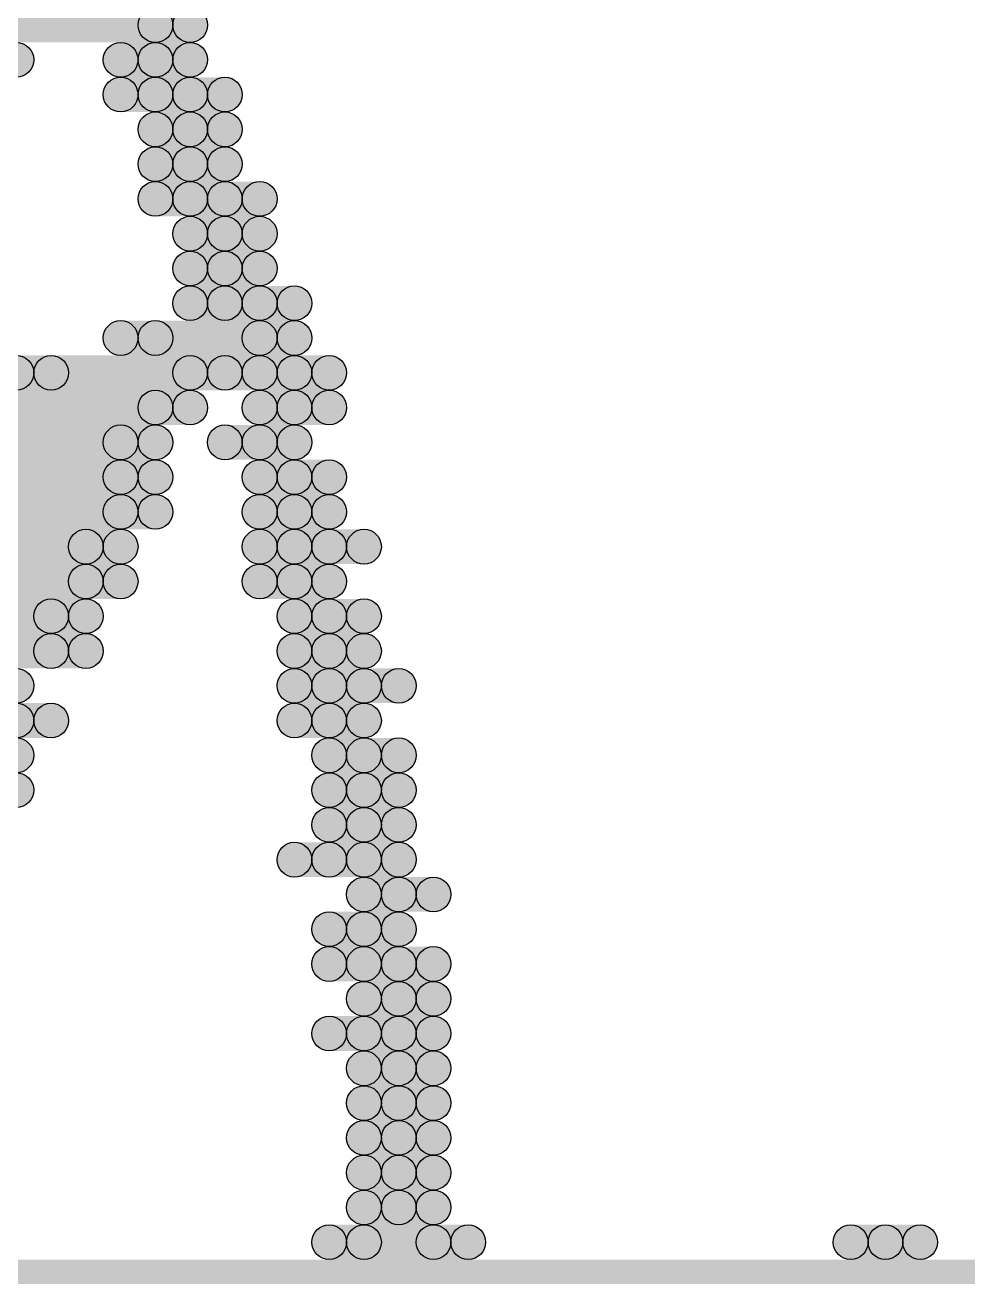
# Model space of a CAD drawing. Header units: millimetres. Extents: x 0 to 137, y 0 to 37.
# Drawn here: x 132.493 to 133.182, y 5.766 to 6.68 of the extents above; entities that cross this region are included whole.
import ezdxf

# ---------------------------------------------------------------- set-up
doc = ezdxf.new("R2010")
doc.units = ezdxf.units.MM
doc.layers.add('TopLayer', color=1, linetype='Continuous')
doc.layers.add('TopSolder', color=216, linetype='Continuous')

msp = doc.modelspace()

# ---------------------------------------------------------------- hatches: boundary and pattern name
at = {"layer": 'TopLayer'}
for points in [[(132.2832, 6.6675), (132.2832, 6.6929), (132.6134, 6.6929), (132.6134, 6.6675)], [(132.588, 6.6421), (132.588, 6.6675), (132.6134, 6.6675), (132.6134, 6.6421)], [(132.588, 6.6167), (132.588, 6.6421), (132.6388, 6.6421), (132.6388, 6.6167)], [(132.6134, 6.5913), (132.6134, 6.6167), (132.6388, 6.6167), (132.6388, 6.5913)], [(132.6134, 6.5659), (132.6134, 6.5913), (132.6388, 6.5913), (132.6388, 6.5659)], [(132.6134, 6.5405), (132.6134, 6.5659), (132.6642, 6.5659), (132.6642, 6.5405)], [(132.6388, 6.5151), (132.6388, 6.5405), (132.6642, 6.5405), (132.6642, 6.5151)], [(132.6388, 6.4897), (132.6388, 6.5151), (132.6642, 6.5151), (132.6642, 6.4897)], [(132.6388, 6.4643), (132.6388, 6.4897), (132.6896, 6.4897), (132.6896, 6.4643)], [(132.588, 6.4389), (132.588, 6.4643), (132.6896, 6.4643), (132.6896, 6.4389)], [(132.5118, 6.4135), (132.5118, 6.4389), (132.6388, 6.4389), (132.6388, 6.4135)], [(132.6642, 6.4135), (132.6642, 6.4389), (132.715, 6.4389), (132.715, 6.4135)], [(132.4102, 6.3881), (132.4102, 6.4135), (132.6134, 6.4135), (132.6134, 6.3881)], [(132.6896, 6.3881), (132.6896, 6.4135), (132.715, 6.4135), (132.715, 6.3881)], [(132.3848, 6.3627), (132.3848, 6.3881), (132.588, 6.3881), (132.588, 6.3627)], [(132.6642, 6.3627), (132.6642, 6.3881), (132.6896, 6.3881), (132.6896, 6.3627)], [(132.2578, 6.3373), (132.2578, 6.3627), (132.588, 6.3627), (132.588, 6.3373)], [(132.6896, 6.3373), (132.6896, 6.3627), (132.715, 6.3627), (132.715, 6.3373)], [(132.08, 6.3119), (132.08, 6.3373), (132.588, 6.3373), (132.588, 6.3119)], [(132.6896, 6.3119), (132.6896, 6.3373), (132.715, 6.3373), (132.715, 6.3119)], [(130.81, 6.2865), (130.81, 6.3119), (132.5626, 6.3119), (132.5626, 6.2865)], [(132.6896, 6.2865), (132.6896, 6.3119), (132.7404, 6.3119), (132.7404, 6.2865)], [(132.4356, 6.2611), (132.4356, 6.2865), (132.5626, 6.2865), (132.5626, 6.2611)], [(132.6896, 6.2611), (132.6896, 6.2865), (132.715, 6.2865), (132.715, 6.2611)], [(131.572, 6.2357), (131.572, 6.2611), (132.5372, 6.2611), (132.5372, 6.2357)], [(132.715, 6.2357), (132.715, 6.2611), (132.7404, 6.2611), (132.7404, 6.2357)], [(132.2832, 6.2103), (132.2832, 6.2357), (132.5372, 6.2357), (132.5372, 6.2103)], [(132.715, 6.2103), (132.715, 6.2357), (132.7404, 6.2357), (132.7404, 6.2103)], [(132.715, 6.1849), (132.715, 6.2103), (132.7658, 6.2103), (132.7658, 6.1849)], [(132.4356, 6.1595), (132.4356, 6.1849), (132.5118, 6.1849), (132.5118, 6.1595)], [(132.715, 6.1595), (132.715, 6.1849), (132.7404, 6.1849), (132.7404, 6.1595)], [(132.7404, 6.1341), (132.7404, 6.1595), (132.7658, 6.1595), (132.7658, 6.1341)], [(132.7404, 6.1087), (132.7404, 6.1341), (132.7658, 6.1341), (132.7658, 6.1087)], [(132.7404, 6.0833), (132.7404, 6.1087), (132.7658, 6.1087), (132.7658, 6.0833)], [(132.715, 6.0579), (132.715, 6.0833), (132.7658, 6.0833), (132.7658, 6.0579)], [(132.7658, 6.0325), (132.7658, 6.0579), (132.7912, 6.0579), (132.7912, 6.0325)], [(132.7404, 6.0071), (132.7404, 6.0325), (132.7658, 6.0325), (132.7658, 6.0071)], [(132.7404, 5.9817), (132.7404, 6.0071), (132.7912, 6.0071), (132.7912, 5.9817)], [(132.7658, 5.9563), (132.7658, 5.9817), (132.7912, 5.9817), (132.7912, 5.9563)], [(132.7404, 5.9309), (132.7404, 5.9563), (132.7912, 5.9563), (132.7912, 5.9309)], [(132.7658, 5.9055), (132.7658, 5.9309), (132.7912, 5.9309), (132.7912, 5.9055)], [(132.7658, 5.8801), (132.7658, 5.9055), (132.7912, 5.9055), (132.7912, 5.8801)], [(132.7658, 5.8547), (132.7658, 5.8801), (132.7912, 5.8801), (132.7912, 5.8547)], [(132.7658, 5.8293), (132.7658, 5.8547), (132.7912, 5.8547), (132.7912, 5.8293)], [(132.7658, 5.8039), (132.7658, 5.8293), (132.7912, 5.8293), (132.7912, 5.8039)], [(132.7404, 5.7785), (132.7404, 5.8039), (132.8166, 5.8039), (132.8166, 5.7785)], [(133.1214, 5.7785), (133.1214, 5.8039), (133.1468, 5.8039), (133.1468, 5.7785)], [(131.7498, 5.7531), (131.7498, 5.7785), (133.731, 5.7785), (133.731, 5.7531)]]:
    msp.add_hatch(color=1, dxfattribs=at).paths.add_polyline_path(points)
h = msp.add_hatch(color=1, dxfattribs=at)
edge = h.paths.add_edge_path()
edge.add_arc((132.6134, 6.6802), 0.0127, 0, 360)
h = msp.add_hatch(color=1, dxfattribs=at)
edge = h.paths.add_edge_path()
edge.add_arc((132.4864, 6.6548), 0.0127, 0, 360)
h = msp.add_hatch(color=1, dxfattribs=at)
edge = h.paths.add_edge_path()
edge.add_arc((132.588, 6.6548), 0.0127, 0, 360)
h = msp.add_hatch(color=1, dxfattribs=at)
edge = h.paths.add_edge_path()
edge.add_arc((132.6134, 6.6548), 0.0127, 0, 360)
h = msp.add_hatch(color=1, dxfattribs=at)
edge = h.paths.add_edge_path()
edge.add_arc((132.588, 6.6294), 0.0127, 0, 360)
h = msp.add_hatch(color=1, dxfattribs=at)
edge = h.paths.add_edge_path()
edge.add_arc((132.6388, 6.6294), 0.0127, 0, 360)
h = msp.add_hatch(color=1, dxfattribs=at)
edge = h.paths.add_edge_path()
edge.add_arc((132.6134, 6.604), 0.0127, 0, 360)
h = msp.add_hatch(color=1, dxfattribs=at)
edge = h.paths.add_edge_path()
edge.add_arc((132.6388, 6.604), 0.0127, 0, 360)
h = msp.add_hatch(color=1, dxfattribs=at)
edge = h.paths.add_edge_path()
edge.add_arc((132.6134, 6.5786), 0.0127, 0, 360)
h = msp.add_hatch(color=1, dxfattribs=at)
edge = h.paths.add_edge_path()
edge.add_arc((132.6388, 6.5786), 0.0127, 0, 360)
h = msp.add_hatch(color=1, dxfattribs=at)
edge = h.paths.add_edge_path()
edge.add_arc((132.6134, 6.5532), 0.0127, 0, 360)
h = msp.add_hatch(color=1, dxfattribs=at)
edge = h.paths.add_edge_path()
edge.add_arc((132.6642, 6.5532), 0.0127, 0, 360)
h = msp.add_hatch(color=1, dxfattribs=at)
edge = h.paths.add_edge_path()
edge.add_arc((132.6388, 6.5278), 0.0127, 0, 360)
h = msp.add_hatch(color=1, dxfattribs=at)
edge = h.paths.add_edge_path()
edge.add_arc((132.6642, 6.5278), 0.0127, 0, 360)
h = msp.add_hatch(color=1, dxfattribs=at)
edge = h.paths.add_edge_path()
edge.add_arc((132.6388, 6.5024), 0.0127, 0, 360)
h = msp.add_hatch(color=1, dxfattribs=at)
edge = h.paths.add_edge_path()
edge.add_arc((132.6642, 6.5024), 0.0127, 0, 360)
h = msp.add_hatch(color=1, dxfattribs=at)
edge = h.paths.add_edge_path()
edge.add_arc((132.6388, 6.477), 0.0127, 0, 360)
h = msp.add_hatch(color=1, dxfattribs=at)
edge = h.paths.add_edge_path()
edge.add_arc((132.6896, 6.477), 0.0127, 0, 360)
h = msp.add_hatch(color=1, dxfattribs=at)
edge = h.paths.add_edge_path()
edge.add_arc((132.588, 6.4516), 0.0127, 0, 360)
h = msp.add_hatch(color=1, dxfattribs=at)
edge = h.paths.add_edge_path()
edge.add_arc((132.6896, 6.4516), 0.0127, 0, 360)
h = msp.add_hatch(color=1, dxfattribs=at)
edge = h.paths.add_edge_path()
edge.add_arc((132.5118, 6.4262), 0.0127, 0, 360)
h = msp.add_hatch(color=1, dxfattribs=at)
edge = h.paths.add_edge_path()
edge.add_arc((132.6388, 6.4262), 0.0127, 0, 360)
h = msp.add_hatch(color=1, dxfattribs=at)
edge = h.paths.add_edge_path()
edge.add_arc((132.6642, 6.4262), 0.0127, 0, 360)
h = msp.add_hatch(color=1, dxfattribs=at)
edge = h.paths.add_edge_path()
edge.add_arc((132.715, 6.4262), 0.0127, 0, 360)
h = msp.add_hatch(color=1, dxfattribs=at)
edge = h.paths.add_edge_path()
edge.add_arc((132.6134, 6.4008), 0.0127, 0, 360)
h = msp.add_hatch(color=1, dxfattribs=at)
edge = h.paths.add_edge_path()
edge.add_arc((132.6896, 6.4008), 0.0127, 0, 360)
h = msp.add_hatch(color=1, dxfattribs=at)
edge = h.paths.add_edge_path()
edge.add_arc((132.715, 6.4008), 0.0127, 0, 360)
h = msp.add_hatch(color=1, dxfattribs=at)
edge = h.paths.add_edge_path()
edge.add_arc((132.588, 6.3754), 0.0127, 0, 360)
h = msp.add_hatch(color=1, dxfattribs=at)
edge = h.paths.add_edge_path()
edge.add_arc((132.6642, 6.3754), 0.0127, 0, 360)
h = msp.add_hatch(color=1, dxfattribs=at)
edge = h.paths.add_edge_path()
edge.add_arc((132.6896, 6.3754), 0.0127, 0, 360)
h = msp.add_hatch(color=1, dxfattribs=at)
edge = h.paths.add_edge_path()
edge.add_arc((132.588, 6.35), 0.0127, 0, 360)
h = msp.add_hatch(color=1, dxfattribs=at)
edge = h.paths.add_edge_path()
edge.add_arc((132.6896, 6.35), 0.0127, 0, 360)
h = msp.add_hatch(color=1, dxfattribs=at)
edge = h.paths.add_edge_path()
edge.add_arc((132.715, 6.35), 0.0127, 0, 360)
h = msp.add_hatch(color=1, dxfattribs=at)
edge = h.paths.add_edge_path()
edge.add_arc((132.588, 6.3246), 0.0127, 0, 360)
h = msp.add_hatch(color=1, dxfattribs=at)
edge = h.paths.add_edge_path()
edge.add_arc((132.6896, 6.3246), 0.0127, 0, 360)
h = msp.add_hatch(color=1, dxfattribs=at)
edge = h.paths.add_edge_path()
edge.add_arc((132.715, 6.3246), 0.0127, 0, 360)
h = msp.add_hatch(color=1, dxfattribs=at)
edge = h.paths.add_edge_path()
edge.add_arc((132.5626, 6.2992), 0.0127, 0, 360)
h = msp.add_hatch(color=1, dxfattribs=at)
edge = h.paths.add_edge_path()
edge.add_arc((132.6896, 6.2992), 0.0127, 0, 360)
h = msp.add_hatch(color=1, dxfattribs=at)
edge = h.paths.add_edge_path()
edge.add_arc((132.7404, 6.2992), 0.0127, 0, 360)
h = msp.add_hatch(color=1, dxfattribs=at)
edge = h.paths.add_edge_path()
edge.add_arc((132.5626, 6.2738), 0.0127, 0, 360)
h = msp.add_hatch(color=1, dxfattribs=at)
edge = h.paths.add_edge_path()
edge.add_arc((132.6896, 6.2738), 0.0127, 0, 360)
h = msp.add_hatch(color=1, dxfattribs=at)
edge = h.paths.add_edge_path()
edge.add_arc((132.715, 6.2738), 0.0127, 0, 360)
h = msp.add_hatch(color=1, dxfattribs=at)
edge = h.paths.add_edge_path()
edge.add_arc((132.5372, 6.2484), 0.0127, 0, 360)
h = msp.add_hatch(color=1, dxfattribs=at)
edge = h.paths.add_edge_path()
edge.add_arc((132.715, 6.2484), 0.0127, 0, 360)
h = msp.add_hatch(color=1, dxfattribs=at)
edge = h.paths.add_edge_path()
edge.add_arc((132.7404, 6.2484), 0.0127, 0, 360)
h = msp.add_hatch(color=1, dxfattribs=at)
edge = h.paths.add_edge_path()
edge.add_arc((132.5372, 6.223), 0.0127, 0, 360)
h = msp.add_hatch(color=1, dxfattribs=at)
edge = h.paths.add_edge_path()
edge.add_arc((132.715, 6.223), 0.0127, 0, 360)
h = msp.add_hatch(color=1, dxfattribs=at)
edge = h.paths.add_edge_path()
edge.add_arc((132.7404, 6.223), 0.0127, 0, 360)
h = msp.add_hatch(color=1, dxfattribs=at)
edge = h.paths.add_edge_path()
edge.add_arc((132.4864, 6.1976), 0.0127, 0, 360)
h = msp.add_hatch(color=1, dxfattribs=at)
edge = h.paths.add_edge_path()
edge.add_arc((132.715, 6.1976), 0.0127, 0, 360)
h = msp.add_hatch(color=1, dxfattribs=at)
edge = h.paths.add_edge_path()
edge.add_arc((132.7658, 6.1976), 0.0127, 0, 360)
h = msp.add_hatch(color=1, dxfattribs=at)
edge = h.paths.add_edge_path()
edge.add_arc((132.5118, 6.1722), 0.0127, 0, 360)
h = msp.add_hatch(color=1, dxfattribs=at)
edge = h.paths.add_edge_path()
edge.add_arc((132.715, 6.1722), 0.0127, 0, 360)
h = msp.add_hatch(color=1, dxfattribs=at)
edge = h.paths.add_edge_path()
edge.add_arc((132.7404, 6.1722), 0.0127, 0, 360)
h = msp.add_hatch(color=1, dxfattribs=at)
edge = h.paths.add_edge_path()
edge.add_arc((132.4864, 6.1468), 0.0127, 0, 360)
h = msp.add_hatch(color=1, dxfattribs=at)
edge = h.paths.add_edge_path()
edge.add_arc((132.7404, 6.1468), 0.0127, 0, 360)
h = msp.add_hatch(color=1, dxfattribs=at)
edge = h.paths.add_edge_path()
edge.add_arc((132.7658, 6.1468), 0.0127, 0, 360)
h = msp.add_hatch(color=1, dxfattribs=at)
edge = h.paths.add_edge_path()
edge.add_arc((132.4864, 6.1214), 0.0127, 0, 360)
h = msp.add_hatch(color=1, dxfattribs=at)
edge = h.paths.add_edge_path()
edge.add_arc((132.7404, 6.1214), 0.0127, 0, 360)
h = msp.add_hatch(color=1, dxfattribs=at)
edge = h.paths.add_edge_path()
edge.add_arc((132.7658, 6.1214), 0.0127, 0, 360)
h = msp.add_hatch(color=1, dxfattribs=at)
edge = h.paths.add_edge_path()
edge.add_arc((132.7404, 6.096), 0.0127, 0, 360)
h = msp.add_hatch(color=1, dxfattribs=at)
edge = h.paths.add_edge_path()
edge.add_arc((132.7658, 6.096), 0.0127, 0, 360)
h = msp.add_hatch(color=1, dxfattribs=at)
edge = h.paths.add_edge_path()
edge.add_arc((132.715, 6.0706), 0.0127, 0, 360)
h = msp.add_hatch(color=1, dxfattribs=at)
edge = h.paths.add_edge_path()
edge.add_arc((132.7658, 6.0706), 0.0127, 0, 360)
h = msp.add_hatch(color=1, dxfattribs=at)
edge = h.paths.add_edge_path()
edge.add_arc((132.7658, 6.0452), 0.0127, 0, 360)
h = msp.add_hatch(color=1, dxfattribs=at)
edge = h.paths.add_edge_path()
edge.add_arc((132.7912, 6.0452), 0.0127, 0, 360)
h = msp.add_hatch(color=1, dxfattribs=at)
edge = h.paths.add_edge_path()
edge.add_arc((132.7404, 6.0198), 0.0127, 0, 360)
h = msp.add_hatch(color=1, dxfattribs=at)
edge = h.paths.add_edge_path()
edge.add_arc((132.7658, 6.0198), 0.0127, 0, 360)
h = msp.add_hatch(color=1, dxfattribs=at)
edge = h.paths.add_edge_path()
edge.add_arc((132.7404, 5.9944), 0.0127, 0, 360)
h = msp.add_hatch(color=1, dxfattribs=at)
edge = h.paths.add_edge_path()
edge.add_arc((132.7912, 5.9944), 0.0127, 0, 360)
h = msp.add_hatch(color=1, dxfattribs=at)
edge = h.paths.add_edge_path()
edge.add_arc((132.7658, 5.969), 0.0127, 0, 360)
h = msp.add_hatch(color=1, dxfattribs=at)
edge = h.paths.add_edge_path()
edge.add_arc((132.7912, 5.969), 0.0127, 0, 360)
h = msp.add_hatch(color=1, dxfattribs=at)
edge = h.paths.add_edge_path()
edge.add_arc((132.7404, 5.9436), 0.0127, 0, 360)
h = msp.add_hatch(color=1, dxfattribs=at)
edge = h.paths.add_edge_path()
edge.add_arc((132.7912, 5.9436), 0.0127, 0, 360)
h = msp.add_hatch(color=1, dxfattribs=at)
edge = h.paths.add_edge_path()
edge.add_arc((132.7658, 5.9182), 0.0127, 0, 360)
h = msp.add_hatch(color=1, dxfattribs=at)
edge = h.paths.add_edge_path()
edge.add_arc((132.7912, 5.9182), 0.0127, 0, 360)
h = msp.add_hatch(color=1, dxfattribs=at)
edge = h.paths.add_edge_path()
edge.add_arc((132.7658, 5.8928), 0.0127, 0, 360)
h = msp.add_hatch(color=1, dxfattribs=at)
edge = h.paths.add_edge_path()
edge.add_arc((132.7912, 5.8928), 0.0127, 0, 360)
h = msp.add_hatch(color=1, dxfattribs=at)
edge = h.paths.add_edge_path()
edge.add_arc((132.7658, 5.8674), 0.0127, 0, 360)
h = msp.add_hatch(color=1, dxfattribs=at)
edge = h.paths.add_edge_path()
edge.add_arc((132.7912, 5.8674), 0.0127, 0, 360)
h = msp.add_hatch(color=1, dxfattribs=at)
edge = h.paths.add_edge_path()
edge.add_arc((132.7658, 5.842), 0.0127, 0, 360)
h = msp.add_hatch(color=1, dxfattribs=at)
edge = h.paths.add_edge_path()
edge.add_arc((132.7912, 5.842), 0.0127, 0, 360)
h = msp.add_hatch(color=1, dxfattribs=at)
edge = h.paths.add_edge_path()
edge.add_arc((132.7658, 5.8166), 0.0127, 0, 360)
h = msp.add_hatch(color=1, dxfattribs=at)
edge = h.paths.add_edge_path()
edge.add_arc((132.7912, 5.8166), 0.0127, 0, 360)
h = msp.add_hatch(color=1, dxfattribs=at)
edge = h.paths.add_edge_path()
edge.add_arc((132.7404, 5.7912), 0.0127, 0, 360)
h = msp.add_hatch(color=1, dxfattribs=at)
edge = h.paths.add_edge_path()
edge.add_arc((132.8166, 5.7912), 0.0127, 0, 360)
h = msp.add_hatch(color=1, dxfattribs=at)
edge = h.paths.add_edge_path()
edge.add_arc((133.1214, 5.7912), 0.0127, 0, 360)
h = msp.add_hatch(color=1, dxfattribs=at)
edge = h.paths.add_edge_path()
edge.add_arc((133.1468, 5.7912), 0.0127, 0, 360)
at = {"layer": 'TopSolder'}
for points in [[(132.2578, 6.6675), (132.2578, 6.6929), (132.588, 6.6929), (132.588, 6.6675)], [(132.5626, 6.6421), (132.5626, 6.6675), (132.588, 6.6675), (132.588, 6.6421)], [(132.5626, 6.6167), (132.5626, 6.6421), (132.6134, 6.6421), (132.6134, 6.6167)], [(132.588, 6.5913), (132.588, 6.6167), (132.6134, 6.6167), (132.6134, 6.5913)], [(132.588, 6.5659), (132.588, 6.5913), (132.6134, 6.5913), (132.6134, 6.5659)], [(132.588, 6.5405), (132.588, 6.5659), (132.6388, 6.5659), (132.6388, 6.5405)], [(132.6134, 6.5151), (132.6134, 6.5405), (132.6388, 6.5405), (132.6388, 6.5151)], [(132.6134, 6.4897), (132.6134, 6.5151), (132.6388, 6.5151), (132.6388, 6.4897)], [(132.6134, 6.4643), (132.6134, 6.4897), (132.6642, 6.4897), (132.6642, 6.4643)], [(132.5626, 6.4389), (132.5626, 6.4643), (132.6642, 6.4643), (132.6642, 6.4389)], [(132.4864, 6.4135), (132.4864, 6.4389), (132.6134, 6.4389), (132.6134, 6.4135)], [(132.6388, 6.4135), (132.6388, 6.4389), (132.6896, 6.4389), (132.6896, 6.4135)], [(132.3848, 6.3881), (132.3848, 6.4135), (132.588, 6.4135), (132.588, 6.3881)], [(132.6642, 6.3881), (132.6642, 6.4135), (132.6896, 6.4135), (132.6896, 6.3881)], [(132.3594, 6.3627), (132.3594, 6.3881), (132.5626, 6.3881), (132.5626, 6.3627)], [(132.6388, 6.3627), (132.6388, 6.3881), (132.6642, 6.3881), (132.6642, 6.3627)], [(132.2324, 6.3373), (132.2324, 6.3627), (132.5626, 6.3627), (132.5626, 6.3373)], [(132.6642, 6.3373), (132.6642, 6.3627), (132.6896, 6.3627), (132.6896, 6.3373)], [(132.0546, 6.3119), (132.0546, 6.3373), (132.5626, 6.3373), (132.5626, 6.3119)], [(132.6642, 6.3119), (132.6642, 6.3373), (132.6896, 6.3373), (132.6896, 6.3119)], [(130.7846, 6.2865), (130.7846, 6.3119), (132.5372, 6.3119), (132.5372, 6.2865)], [(132.6642, 6.2865), (132.6642, 6.3119), (132.715, 6.3119), (132.715, 6.2865)], [(132.4102, 6.2611), (132.4102, 6.2865), (132.5372, 6.2865), (132.5372, 6.2611)], [(132.6642, 6.2611), (132.6642, 6.2865), (132.6896, 6.2865), (132.6896, 6.2611)], [(131.5466, 6.2357), (131.5466, 6.2611), (132.5118, 6.2611), (132.5118, 6.2357)], [(132.6896, 6.2357), (132.6896, 6.2611), (132.715, 6.2611), (132.715, 6.2357)], [(132.2578, 6.2103), (132.2578, 6.2357), (132.5118, 6.2357), (132.5118, 6.2103)], [(132.6896, 6.2103), (132.6896, 6.2357), (132.715, 6.2357), (132.715, 6.2103)], [(132.6896, 6.1849), (132.6896, 6.2103), (132.7404, 6.2103), (132.7404, 6.1849)], [(132.6896, 6.1595), (132.6896, 6.1849), (132.715, 6.1849), (132.715, 6.1595)], [(132.715, 6.1341), (132.715, 6.1595), (132.7404, 6.1595), (132.7404, 6.1341)], [(132.715, 6.1087), (132.715, 6.1341), (132.7404, 6.1341), (132.7404, 6.1087)], [(132.715, 6.0833), (132.715, 6.1087), (132.7404, 6.1087), (132.7404, 6.0833)], [(132.6896, 6.0579), (132.6896, 6.0833), (132.7404, 6.0833), (132.7404, 6.0579)], [(132.7404, 6.0325), (132.7404, 6.0579), (132.7658, 6.0579), (132.7658, 6.0325)], [(132.715, 6.0071), (132.715, 6.0325), (132.7404, 6.0325), (132.7404, 6.0071)], [(132.715, 5.9817), (132.715, 6.0071), (132.7658, 6.0071), (132.7658, 5.9817)], [(132.7404, 5.9563), (132.7404, 5.9817), (132.7658, 5.9817), (132.7658, 5.9563)], [(132.715, 5.9309), (132.715, 5.9563), (132.7658, 5.9563), (132.7658, 5.9309)], [(132.7404, 5.9055), (132.7404, 5.9309), (132.7658, 5.9309), (132.7658, 5.9055)], [(132.7404, 5.8801), (132.7404, 5.9055), (132.7658, 5.9055), (132.7658, 5.8801)], [(132.7404, 5.8547), (132.7404, 5.8801), (132.7658, 5.8801), (132.7658, 5.8547)], [(132.7404, 5.8293), (132.7404, 5.8547), (132.7658, 5.8547), (132.7658, 5.8293)], [(132.7404, 5.8039), (132.7404, 5.8293), (132.7658, 5.8293), (132.7658, 5.8039)], [(132.715, 5.7785), (132.715, 5.8039), (132.7912, 5.8039), (132.7912, 5.7785)], [(133.096, 5.7785), (133.096, 5.8039), (133.1214, 5.8039), (133.1214, 5.7785)], [(131.7244, 5.7531), (131.7244, 5.7785), (133.7056, 5.7785), (133.7056, 5.7531)]]:
    msp.add_hatch(color=216, dxfattribs=at).paths.add_polyline_path(points)
h = msp.add_hatch(color=216, dxfattribs=at)
edge = h.paths.add_edge_path()
edge.add_arc((132.588, 6.6802), 0.0127, 0, 360)
h = msp.add_hatch(color=216, dxfattribs=at)
edge = h.paths.add_edge_path()
edge.add_arc((132.5626, 6.6548), 0.0127, 0, 360)
h = msp.add_hatch(color=216, dxfattribs=at)
edge = h.paths.add_edge_path()
edge.add_arc((132.588, 6.6548), 0.0127, 0, 360)
h = msp.add_hatch(color=216, dxfattribs=at)
edge = h.paths.add_edge_path()
edge.add_arc((132.5626, 6.6294), 0.0127, 0, 360)
h = msp.add_hatch(color=216, dxfattribs=at)
edge = h.paths.add_edge_path()
edge.add_arc((132.6134, 6.6294), 0.0127, 0, 360)
h = msp.add_hatch(color=216, dxfattribs=at)
edge = h.paths.add_edge_path()
edge.add_arc((132.588, 6.604), 0.0127, 0, 360)
h = msp.add_hatch(color=216, dxfattribs=at)
edge = h.paths.add_edge_path()
edge.add_arc((132.6134, 6.604), 0.0127, 0, 360)
h = msp.add_hatch(color=216, dxfattribs=at)
edge = h.paths.add_edge_path()
edge.add_arc((132.588, 6.5786), 0.0127, 0, 360)
h = msp.add_hatch(color=216, dxfattribs=at)
edge = h.paths.add_edge_path()
edge.add_arc((132.6134, 6.5786), 0.0127, 0, 360)
h = msp.add_hatch(color=216, dxfattribs=at)
edge = h.paths.add_edge_path()
edge.add_arc((132.588, 6.5532), 0.0127, 0, 360)
h = msp.add_hatch(color=216, dxfattribs=at)
edge = h.paths.add_edge_path()
edge.add_arc((132.6388, 6.5532), 0.0127, 0, 360)
h = msp.add_hatch(color=216, dxfattribs=at)
edge = h.paths.add_edge_path()
edge.add_arc((132.6134, 6.5278), 0.0127, 0, 360)
h = msp.add_hatch(color=216, dxfattribs=at)
edge = h.paths.add_edge_path()
edge.add_arc((132.6388, 6.5278), 0.0127, 0, 360)
h = msp.add_hatch(color=216, dxfattribs=at)
edge = h.paths.add_edge_path()
edge.add_arc((132.6134, 6.5024), 0.0127, 0, 360)
h = msp.add_hatch(color=216, dxfattribs=at)
edge = h.paths.add_edge_path()
edge.add_arc((132.6388, 6.5024), 0.0127, 0, 360)
h = msp.add_hatch(color=216, dxfattribs=at)
edge = h.paths.add_edge_path()
edge.add_arc((132.6134, 6.477), 0.0127, 0, 360)
h = msp.add_hatch(color=216, dxfattribs=at)
edge = h.paths.add_edge_path()
edge.add_arc((132.6642, 6.477), 0.0127, 0, 360)
h = msp.add_hatch(color=216, dxfattribs=at)
edge = h.paths.add_edge_path()
edge.add_arc((132.5626, 6.4516), 0.0127, 0, 360)
h = msp.add_hatch(color=216, dxfattribs=at)
edge = h.paths.add_edge_path()
edge.add_arc((132.6642, 6.4516), 0.0127, 0, 360)
h = msp.add_hatch(color=216, dxfattribs=at)
edge = h.paths.add_edge_path()
edge.add_arc((132.4864, 6.4262), 0.0127, 0, 360)
h = msp.add_hatch(color=216, dxfattribs=at)
edge = h.paths.add_edge_path()
edge.add_arc((132.6134, 6.4262), 0.0127, 0, 360)
h = msp.add_hatch(color=216, dxfattribs=at)
edge = h.paths.add_edge_path()
edge.add_arc((132.6388, 6.4262), 0.0127, 0, 360)
h = msp.add_hatch(color=216, dxfattribs=at)
edge = h.paths.add_edge_path()
edge.add_arc((132.6896, 6.4262), 0.0127, 0, 360)
h = msp.add_hatch(color=216, dxfattribs=at)
edge = h.paths.add_edge_path()
edge.add_arc((132.588, 6.4008), 0.0127, 0, 360)
h = msp.add_hatch(color=216, dxfattribs=at)
edge = h.paths.add_edge_path()
edge.add_arc((132.6642, 6.4008), 0.0127, 0, 360)
h = msp.add_hatch(color=216, dxfattribs=at)
edge = h.paths.add_edge_path()
edge.add_arc((132.6896, 6.4008), 0.0127, 0, 360)
h = msp.add_hatch(color=216, dxfattribs=at)
edge = h.paths.add_edge_path()
edge.add_arc((132.5626, 6.3754), 0.0127, 0, 360)
h = msp.add_hatch(color=216, dxfattribs=at)
edge = h.paths.add_edge_path()
edge.add_arc((132.6388, 6.3754), 0.0127, 0, 360)
h = msp.add_hatch(color=216, dxfattribs=at)
edge = h.paths.add_edge_path()
edge.add_arc((132.6642, 6.3754), 0.0127, 0, 360)
h = msp.add_hatch(color=216, dxfattribs=at)
edge = h.paths.add_edge_path()
edge.add_arc((132.5626, 6.35), 0.0127, 0, 360)
h = msp.add_hatch(color=216, dxfattribs=at)
edge = h.paths.add_edge_path()
edge.add_arc((132.6642, 6.35), 0.0127, 0, 360)
h = msp.add_hatch(color=216, dxfattribs=at)
edge = h.paths.add_edge_path()
edge.add_arc((132.6896, 6.35), 0.0127, 0, 360)
h = msp.add_hatch(color=216, dxfattribs=at)
edge = h.paths.add_edge_path()
edge.add_arc((132.5626, 6.3246), 0.0127, 0, 360)
h = msp.add_hatch(color=216, dxfattribs=at)
edge = h.paths.add_edge_path()
edge.add_arc((132.6642, 6.3246), 0.0127, 0, 360)
h = msp.add_hatch(color=216, dxfattribs=at)
edge = h.paths.add_edge_path()
edge.add_arc((132.6896, 6.3246), 0.0127, 0, 360)
h = msp.add_hatch(color=216, dxfattribs=at)
edge = h.paths.add_edge_path()
edge.add_arc((132.5372, 6.2992), 0.0127, 0, 360)
h = msp.add_hatch(color=216, dxfattribs=at)
edge = h.paths.add_edge_path()
edge.add_arc((132.6642, 6.2992), 0.0127, 0, 360)
h = msp.add_hatch(color=216, dxfattribs=at)
edge = h.paths.add_edge_path()
edge.add_arc((132.715, 6.2992), 0.0127, 0, 360)
h = msp.add_hatch(color=216, dxfattribs=at)
edge = h.paths.add_edge_path()
edge.add_arc((132.5372, 6.2738), 0.0127, 0, 360)
h = msp.add_hatch(color=216, dxfattribs=at)
edge = h.paths.add_edge_path()
edge.add_arc((132.6642, 6.2738), 0.0127, 0, 360)
h = msp.add_hatch(color=216, dxfattribs=at)
edge = h.paths.add_edge_path()
edge.add_arc((132.6896, 6.2738), 0.0127, 0, 360)
h = msp.add_hatch(color=216, dxfattribs=at)
edge = h.paths.add_edge_path()
edge.add_arc((132.5118, 6.2484), 0.0127, 0, 360)
h = msp.add_hatch(color=216, dxfattribs=at)
edge = h.paths.add_edge_path()
edge.add_arc((132.6896, 6.2484), 0.0127, 0, 360)
h = msp.add_hatch(color=216, dxfattribs=at)
edge = h.paths.add_edge_path()
edge.add_arc((132.715, 6.2484), 0.0127, 0, 360)
h = msp.add_hatch(color=216, dxfattribs=at)
edge = h.paths.add_edge_path()
edge.add_arc((132.5118, 6.223), 0.0127, 0, 360)
h = msp.add_hatch(color=216, dxfattribs=at)
edge = h.paths.add_edge_path()
edge.add_arc((132.6896, 6.223), 0.0127, 0, 360)
h = msp.add_hatch(color=216, dxfattribs=at)
edge = h.paths.add_edge_path()
edge.add_arc((132.715, 6.223), 0.0127, 0, 360)
h = msp.add_hatch(color=216, dxfattribs=at)
edge = h.paths.add_edge_path()
edge.add_arc((132.6896, 6.1976), 0.0127, 0, 360)
h = msp.add_hatch(color=216, dxfattribs=at)
edge = h.paths.add_edge_path()
edge.add_arc((132.7404, 6.1976), 0.0127, 0, 360)
h = msp.add_hatch(color=216, dxfattribs=at)
edge = h.paths.add_edge_path()
edge.add_arc((132.4864, 6.1722), 0.0127, 0, 360)
h = msp.add_hatch(color=216, dxfattribs=at)
edge = h.paths.add_edge_path()
edge.add_arc((132.6896, 6.1722), 0.0127, 0, 360)
h = msp.add_hatch(color=216, dxfattribs=at)
edge = h.paths.add_edge_path()
edge.add_arc((132.715, 6.1722), 0.0127, 0, 360)
h = msp.add_hatch(color=216, dxfattribs=at)
edge = h.paths.add_edge_path()
edge.add_arc((132.715, 6.1468), 0.0127, 0, 360)
h = msp.add_hatch(color=216, dxfattribs=at)
edge = h.paths.add_edge_path()
edge.add_arc((132.7404, 6.1468), 0.0127, 0, 360)
h = msp.add_hatch(color=216, dxfattribs=at)
edge = h.paths.add_edge_path()
edge.add_arc((132.715, 6.1214), 0.0127, 0, 360)
h = msp.add_hatch(color=216, dxfattribs=at)
edge = h.paths.add_edge_path()
edge.add_arc((132.7404, 6.1214), 0.0127, 0, 360)
h = msp.add_hatch(color=216, dxfattribs=at)
edge = h.paths.add_edge_path()
edge.add_arc((132.715, 6.096), 0.0127, 0, 360)
h = msp.add_hatch(color=216, dxfattribs=at)
edge = h.paths.add_edge_path()
edge.add_arc((132.7404, 6.096), 0.0127, 0, 360)
h = msp.add_hatch(color=216, dxfattribs=at)
edge = h.paths.add_edge_path()
edge.add_arc((132.6896, 6.0706), 0.0127, 0, 360)
h = msp.add_hatch(color=216, dxfattribs=at)
edge = h.paths.add_edge_path()
edge.add_arc((132.7404, 6.0706), 0.0127, 0, 360)
h = msp.add_hatch(color=216, dxfattribs=at)
edge = h.paths.add_edge_path()
edge.add_arc((132.7404, 6.0452), 0.0127, 0, 360)
h = msp.add_hatch(color=216, dxfattribs=at)
edge = h.paths.add_edge_path()
edge.add_arc((132.7658, 6.0452), 0.0127, 0, 360)
h = msp.add_hatch(color=216, dxfattribs=at)
edge = h.paths.add_edge_path()
edge.add_arc((132.715, 6.0198), 0.0127, 0, 360)
h = msp.add_hatch(color=216, dxfattribs=at)
edge = h.paths.add_edge_path()
edge.add_arc((132.7404, 6.0198), 0.0127, 0, 360)
h = msp.add_hatch(color=216, dxfattribs=at)
edge = h.paths.add_edge_path()
edge.add_arc((132.715, 5.9944), 0.0127, 0, 360)
h = msp.add_hatch(color=216, dxfattribs=at)
edge = h.paths.add_edge_path()
edge.add_arc((132.7658, 5.9944), 0.0127, 0, 360)
h = msp.add_hatch(color=216, dxfattribs=at)
edge = h.paths.add_edge_path()
edge.add_arc((132.7404, 5.969), 0.0127, 0, 360)
h = msp.add_hatch(color=216, dxfattribs=at)
edge = h.paths.add_edge_path()
edge.add_arc((132.7658, 5.969), 0.0127, 0, 360)
h = msp.add_hatch(color=216, dxfattribs=at)
edge = h.paths.add_edge_path()
edge.add_arc((132.715, 5.9436), 0.0127, 0, 360)
h = msp.add_hatch(color=216, dxfattribs=at)
edge = h.paths.add_edge_path()
edge.add_arc((132.7658, 5.9436), 0.0127, 0, 360)
h = msp.add_hatch(color=216, dxfattribs=at)
edge = h.paths.add_edge_path()
edge.add_arc((132.7404, 5.9182), 0.0127, 0, 360)
h = msp.add_hatch(color=216, dxfattribs=at)
edge = h.paths.add_edge_path()
edge.add_arc((132.7658, 5.9182), 0.0127, 0, 360)
h = msp.add_hatch(color=216, dxfattribs=at)
edge = h.paths.add_edge_path()
edge.add_arc((132.7404, 5.8928), 0.0127, 0, 360)
h = msp.add_hatch(color=216, dxfattribs=at)
edge = h.paths.add_edge_path()
edge.add_arc((132.7658, 5.8928), 0.0127, 0, 360)
h = msp.add_hatch(color=216, dxfattribs=at)
edge = h.paths.add_edge_path()
edge.add_arc((132.7404, 5.8674), 0.0127, 0, 360)
h = msp.add_hatch(color=216, dxfattribs=at)
edge = h.paths.add_edge_path()
edge.add_arc((132.7658, 5.8674), 0.0127, 0, 360)
h = msp.add_hatch(color=216, dxfattribs=at)
edge = h.paths.add_edge_path()
edge.add_arc((132.7404, 5.842), 0.0127, 0, 360)
h = msp.add_hatch(color=216, dxfattribs=at)
edge = h.paths.add_edge_path()
edge.add_arc((132.7658, 5.842), 0.0127, 0, 360)
h = msp.add_hatch(color=216, dxfattribs=at)
edge = h.paths.add_edge_path()
edge.add_arc((132.7404, 5.8166), 0.0127, 0, 360)
h = msp.add_hatch(color=216, dxfattribs=at)
edge = h.paths.add_edge_path()
edge.add_arc((132.7658, 5.8166), 0.0127, 0, 360)
h = msp.add_hatch(color=216, dxfattribs=at)
edge = h.paths.add_edge_path()
edge.add_arc((132.715, 5.7912), 0.0127, 0, 360)
h = msp.add_hatch(color=216, dxfattribs=at)
edge = h.paths.add_edge_path()
edge.add_arc((132.7912, 5.7912), 0.0127, 0, 360)
h = msp.add_hatch(color=216, dxfattribs=at)
edge = h.paths.add_edge_path()
edge.add_arc((133.096, 5.7912), 0.0127, 0, 360)
h = msp.add_hatch(color=216, dxfattribs=at)
edge = h.paths.add_edge_path()
edge.add_arc((133.1214, 5.7912), 0.0127, 0, 360)

# ---------------------------------------------------------------- linework, layer by layer
at = {"layer": 'TopLayer'}
for centre in [(132.6134, 6.6802), (132.4864, 6.6548), (132.588, 6.6548), (132.6134, 6.6548), (132.588, 6.6294), (132.6388, 6.6294), (132.6134, 6.604), (132.6388, 6.604), (132.6134, 6.5786), (132.6388, 6.5786), (132.6134, 6.5532), (132.6642, 6.5532), (132.6388, 6.5278), (132.6642, 6.5278), (132.6388, 6.5024), (132.6642, 6.5024), (132.6388, 6.477), (132.6896, 6.477), (132.588, 6.4516), (132.6896, 6.4516), (132.5118, 6.4262), (132.6388, 6.4262), (132.6642, 6.4262), (132.715, 6.4262), (132.6134, 6.4008), (132.6896, 6.4008), (132.715, 6.4008), (132.588, 6.3754), (132.6642, 6.3754), (132.6896, 6.3754), (132.588, 6.35), (132.6896, 6.35), (132.715, 6.35), (132.588, 6.3246), (132.6896, 6.3246), (132.715, 6.3246), (132.5626, 6.2992), (132.6896, 6.2992), (132.7404, 6.2992), (132.5626, 6.2738), (132.6896, 6.2738), (132.715, 6.2738), (132.5372, 6.2484), (132.715, 6.2484), (132.7404, 6.2484), (132.5372, 6.223), (132.715, 6.223), (132.7404, 6.223), (132.4864, 6.1976), (132.715, 6.1976), (132.7658, 6.1976), (132.5118, 6.1722), (132.715, 6.1722), (132.7404, 6.1722), (132.4864, 6.1468), (132.7404, 6.1468), (132.7658, 6.1468), (132.4864, 6.1214), (132.7404, 6.1214), (132.7658, 6.1214), (132.7404, 6.096), (132.7658, 6.096), (132.715, 6.0706), (132.7658, 6.0706), (132.7658, 6.0452), (132.7912, 6.0452), (132.7404, 6.0198), (132.7658, 6.0198), (132.7404, 5.9944), (132.7912, 5.9944), (132.7658, 5.969), (132.7912, 5.969), (132.7404, 5.9436), (132.7912, 5.9436), (132.7658, 5.9182), (132.7912, 5.9182), (132.7658, 5.8928), (132.7912, 5.8928), (132.7658, 5.8674), (132.7912, 5.8674), (132.7658, 5.842), (132.7912, 5.842), (132.7658, 5.8166), (132.7912, 5.8166), (132.7404, 5.7912), (132.8166, 5.7912), (133.1214, 5.7912), (133.1468, 5.7912)]:
    msp.add_circle(centre, 0.0127, dxfattribs=at)
at = {"layer": 'TopSolder'}
for centre in [(132.588, 6.6802), (132.5626, 6.6548), (132.588, 6.6548), (132.5626, 6.6294), (132.6134, 6.6294), (132.588, 6.604), (132.6134, 6.604), (132.588, 6.5786), (132.6134, 6.5786), (132.588, 6.5532), (132.6388, 6.5532), (132.6134, 6.5278), (132.6388, 6.5278), (132.6134, 6.5024), (132.6388, 6.5024), (132.6134, 6.477), (132.6642, 6.477), (132.5626, 6.4516), (132.6642, 6.4516), (132.4864, 6.4262), (132.6134, 6.4262), (132.6388, 6.4262), (132.6896, 6.4262), (132.588, 6.4008), (132.6642, 6.4008), (132.6896, 6.4008), (132.5626, 6.3754), (132.6388, 6.3754), (132.6642, 6.3754), (132.5626, 6.35), (132.6642, 6.35), (132.6896, 6.35), (132.5626, 6.3246), (132.6642, 6.3246), (132.6896, 6.3246), (132.5372, 6.2992), (132.6642, 6.2992), (132.715, 6.2992), (132.5372, 6.2738), (132.6642, 6.2738), (132.6896, 6.2738), (132.5118, 6.2484), (132.6896, 6.2484), (132.715, 6.2484), (132.5118, 6.223), (132.6896, 6.223), (132.715, 6.223), (132.6896, 6.1976), (132.7404, 6.1976), (132.4864, 6.1722), (132.6896, 6.1722), (132.715, 6.1722), (132.715, 6.1468), (132.7404, 6.1468), (132.715, 6.1214), (132.7404, 6.1214), (132.715, 6.096), (132.7404, 6.096), (132.6896, 6.0706), (132.7404, 6.0706), (132.7404, 6.0452), (132.7658, 6.0452), (132.715, 6.0198), (132.7404, 6.0198), (132.715, 5.9944), (132.7658, 5.9944), (132.7404, 5.969), (132.7658, 5.969), (132.715, 5.9436), (132.7658, 5.9436), (132.7404, 5.9182), (132.7658, 5.9182), (132.7404, 5.8928), (132.7658, 5.8928), (132.7404, 5.8674), (132.7658, 5.8674), (132.7404, 5.842), (132.7658, 5.842), (132.7404, 5.8166), (132.7658, 5.8166), (132.715, 5.7912), (132.7912, 5.7912), (133.096, 5.7912), (133.1214, 5.7912)]:
    msp.add_circle(centre, 0.0127, dxfattribs=at)

doc.saveas('drawing.dxf')
